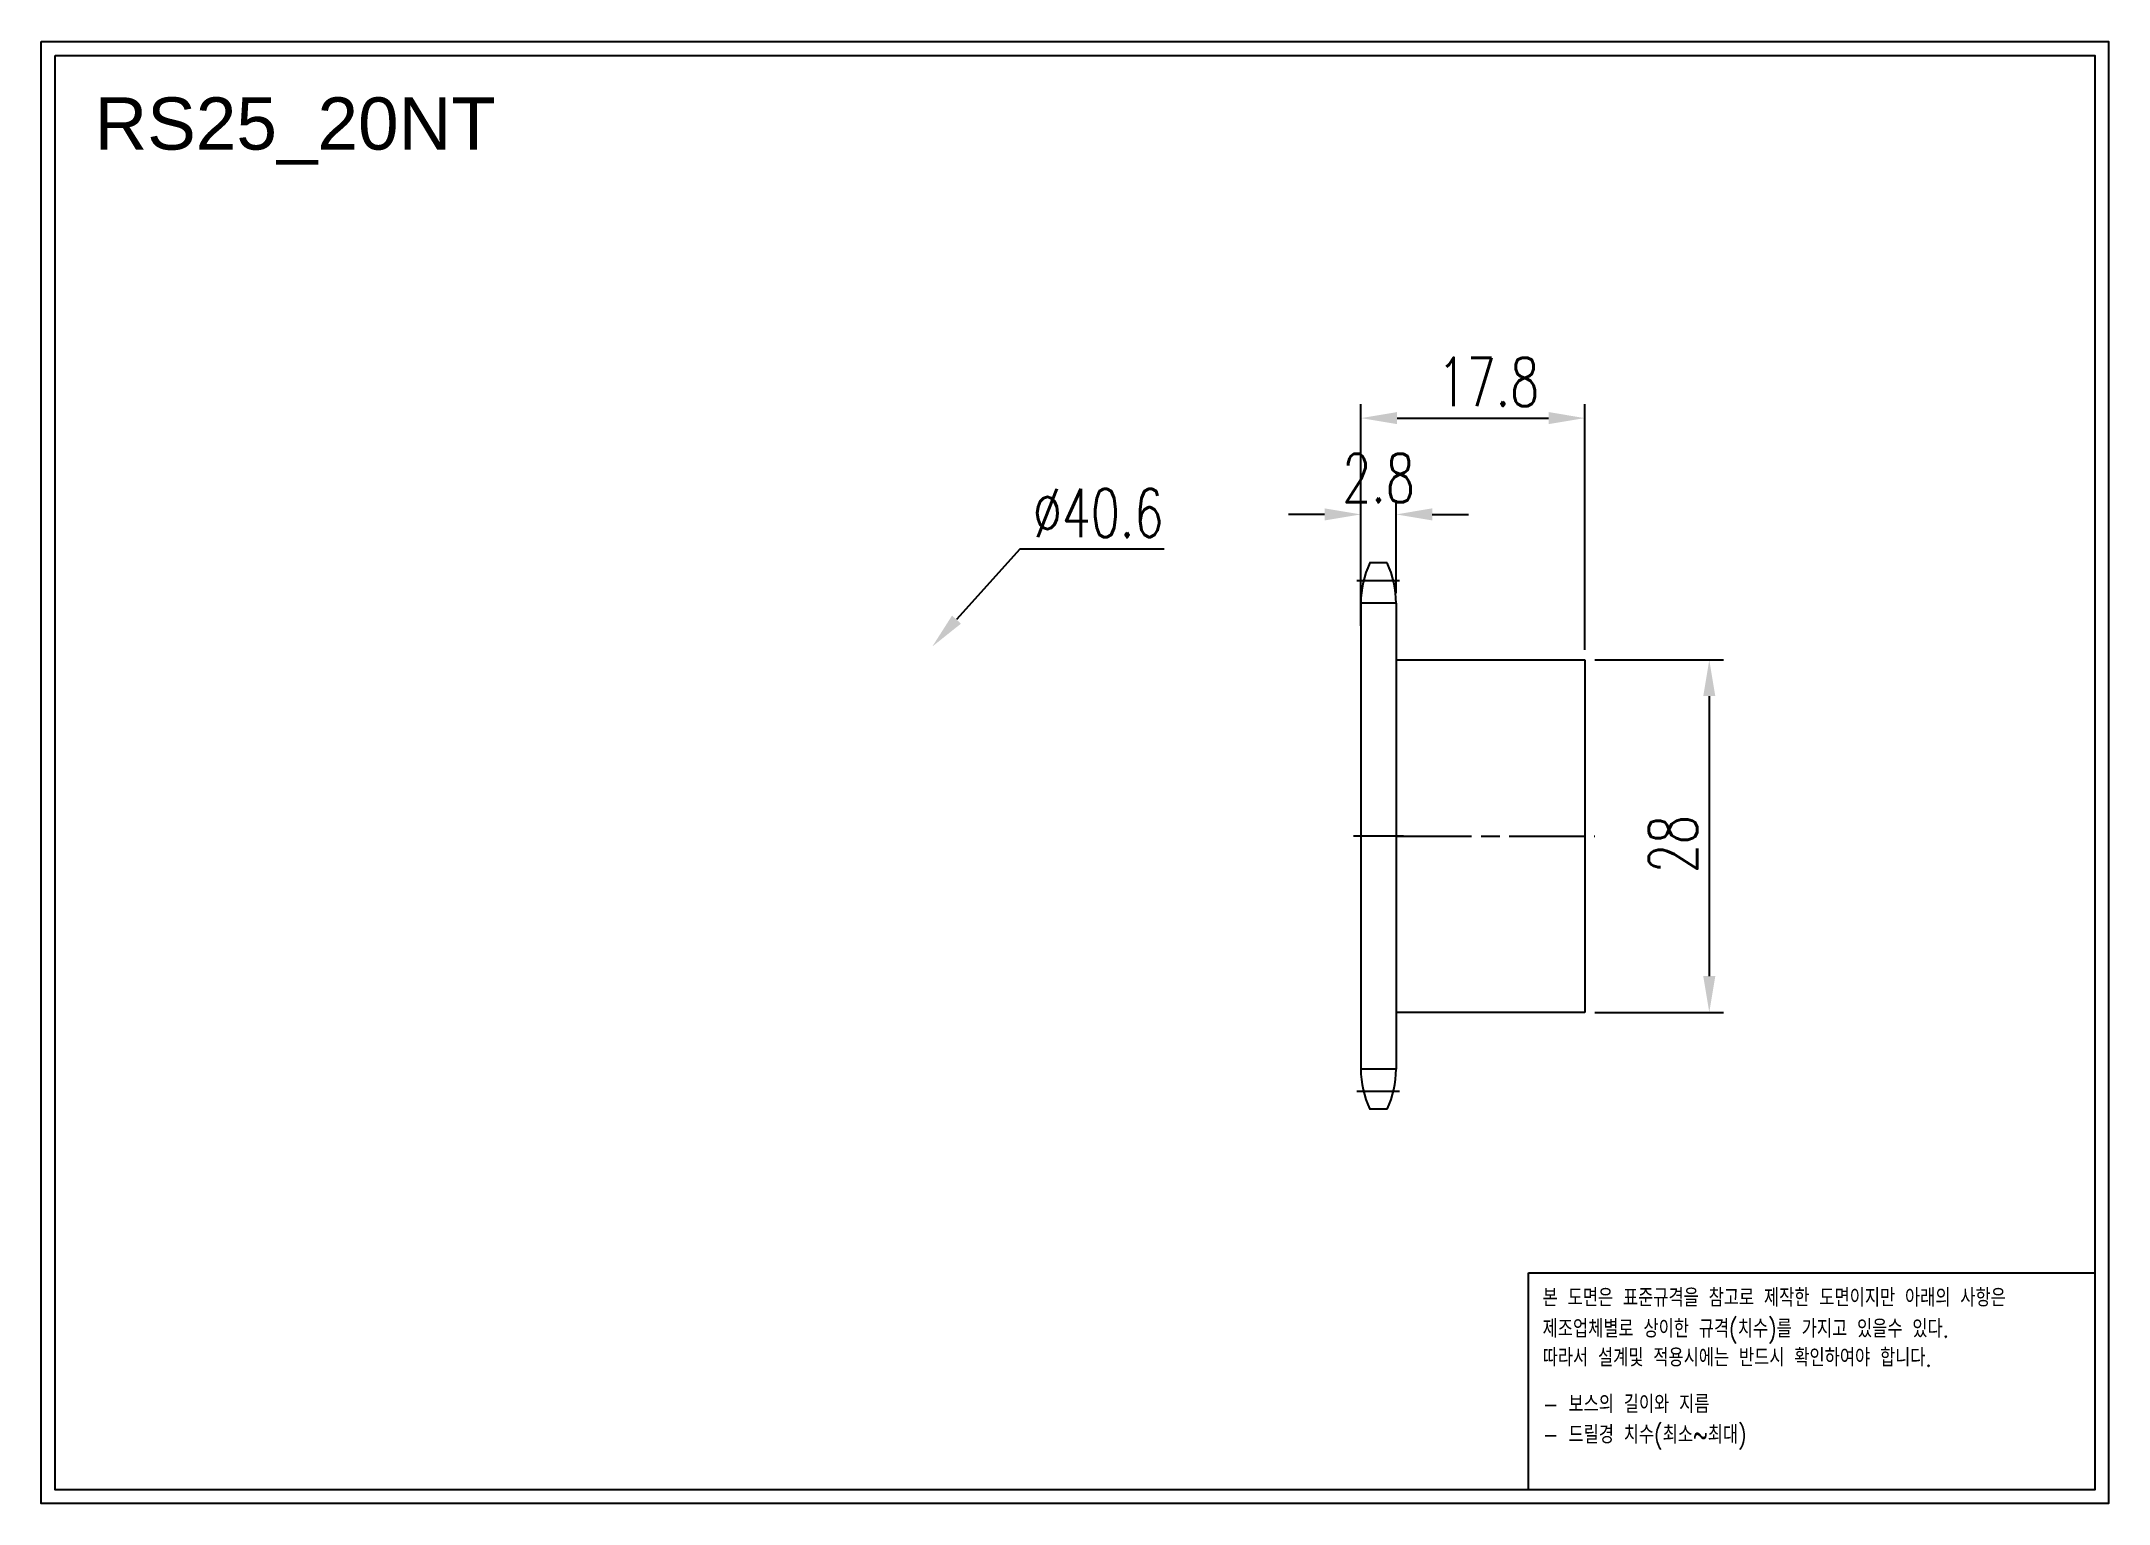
# Model space of a CAD drawing. Header units: millimetres. Extents: x -68477 to -68313, y 1248 to 1365.
import ezdxf

# ---------------------------------------------------------------- set-up
doc = ezdxf.new("R2010")
doc.units = ezdxf.units.MM
for name, pattern in [('AM_ISO02W050', [7.5, 6, -1.5]), ('AM_ISO02W050x2', [3.75, 3, -0.75]), ('AM_ISO08W050', [18, 12, -1.5, 3, -1.5]), ('AM_ISO08W050x2', [9, 6, -0.75, 1.5, -0.75])]:
    doc.linetypes.add(name, pattern=pattern)
for name, color, linetype, lineweight in [('AM_3N', 6, 'AM_ISO02W050', 25), ('AM_7', 4, 'AM_ISO08W050', 25), ('AM_7N', 4, 'AM_ISO08W050', 25)]:
    doc.layers.add(name, color=color, linetype=linetype, lineweight=lineweight)
doc.layers.add('S-DIM', color=7, linetype='Continuous')
doc.styles.add('HAN', font='ROMANS.shx', dxfattribs={"width": 0.7, "bigfont": 'whgtxt.shx'})
doc.styles.add('HSG', font='SIMPLEX.shx', dxfattribs={"width": 0.7, "bigfont": 'HSG.shx'})
doc.styles.get("Standard").update_dxf_attribs({"font": 'arial.ttf'})
doc.dimstyles.new('APP4', dxfattribs={"dimscale": 1.6, "dimtxt": 2.4, "dimasz": 1.8, "dimexe": 0.7, "dimexo": 0.5, "dimgap": 0.6, "dimtad": 1, "dimtoh": 1, "dimdec": 1, "dimrnd": 0.01, "dimzin": 9, "dimdsep": 46, "dimtxsty": 'HSG', "dimcen": 0, "dimclrd": 1, "dimclre": 1, "dimclrt": 256, "dimazin": 2, "dimtp": 1, "dimtm": 1, "dimtfac": 0.5, "dimtdec": 1, "dimtofl": 0, "dimtmove": 0, "dimatfit": 3, "dimfxl": 0, "dimtvp": 1, "dimtolj": 2, "dimlwd": -1, "dimlwe": -1, "dimarcsym": 0})

# ---------------------------------------------------------------- blocks, each defined once
blk = doc.blocks.new('*D2')
at = {"layer": 'Defpoints', "color": 0, "transparency": 16777216}
for p in [(-68354.37, 1315.38), (-68354.37, 1287.38), (-68344.48, 1287.38)]:
    blk.add_point(p, dxfattribs=at)
at = {"layer": 'S-DIM', "color": 1, "transparency": 16777216}
for p, q in [((-68353.57, 1315.38), (-68343.36, 1315.38)), ((-68344.48, 1312.5), (-68344.48, 1290.26)), ((-68353.57, 1287.38), (-68343.36, 1287.38))]:
    blk.add_line(p, q, dxfattribs=at)
for points in [[(-68344.96, 1312.5), (-68344, 1312.5), (-68344.48, 1315.38)], [(-68344.96, 1290.26), (-68344, 1290.26), (-68344.48, 1287.38)]]:
    blk.add_solid(points, dxfattribs=at)
at = {"layer": 'S-DIM', "transparency": 16777216, "insert": (-68347.36, 1300.75), "char_height": 3.84, "attachment_point": 5, "rotation": 90, "style": 'HSG'}
blk.add_mtext('\\A2;28', dxfattribs=at)
blk = doc.blocks.new('78idhgj')
for p, q in [((-67750.77, 488.76), (-67735.77, 488.76)), ((-67735.77, 488.76), (-67735.77, 460.76)), ((-67735.77, 460.76), (-67750.77, 460.76))]:
    blk.add_line(p, q)
at = {"layer": 'AM_7N', "linetype": 'AM_ISO08W050x2'}
blk.add_line((-67750.77, 474.76), (-67734.98, 474.76), dxfattribs=at)
blk = doc.blocks.new('*D3')
at = {"layer": 'Defpoints', "color": 0, "transparency": 16777216}
for p in [(-68369.37, 1326.94), (-68372.17, 1319.88), (-68369.37, 1319.88)]:
    blk.add_point(p, dxfattribs=at)
at = {"layer": 'S-DIM', "color": 1, "transparency": 16777216}
for p, q in [((-68372.17, 1320.68), (-68372.17, 1328.06)), ((-68369.37, 1320.68), (-68369.37, 1328.06)), ((-68375.05, 1326.94), (-68377.93, 1326.94)), ((-68366.49, 1326.94), (-68363.61, 1326.94))]:
    blk.add_line(p, q, dxfattribs=at)
for points in [[(-68375.05, 1327.42), (-68375.05, 1326.46), (-68372.17, 1326.94)], [(-68366.49, 1327.42), (-68366.49, 1326.46), (-68369.37, 1326.94)]]:
    blk.add_solid(points, dxfattribs=at)
at = {"layer": 'S-DIM', "transparency": 16777216, "insert": (-68370.77, 1329.82), "char_height": 3.84, "attachment_point": 5, "style": 'HSG'}
blk.add_mtext('\\A2;2.8', dxfattribs=at)
blk = doc.blocks.new('*D4')
at = {"layer": 'Defpoints', "color": 0, "transparency": 16777216}
for p in [(-68354.37, 1334.59), (-68372.17, 1317.29), (-68354.37, 1315.38)]:
    blk.add_point(p, dxfattribs=at)
at = {"layer": 'S-DIM', "color": 1, "transparency": 16777216}
for p, q in [((-68372.17, 1318.09), (-68372.17, 1335.71)), ((-68369.29, 1334.59), (-68357.25, 1334.59)), ((-68354.37, 1316.18), (-68354.37, 1335.71))]:
    blk.add_line(p, q, dxfattribs=at)
for points in [[(-68369.29, 1335.07), (-68369.29, 1334.11), (-68372.17, 1334.59)], [(-68357.25, 1335.07), (-68357.25, 1334.11), (-68354.37, 1334.59)]]:
    blk.add_solid(points, dxfattribs=at)
at = {"layer": 'S-DIM', "transparency": 16777216, "insert": (-68362.03, 1337.47), "char_height": 3.84, "attachment_point": 5, "style": 'HSG'}
blk.add_mtext('\\A2;17.8', dxfattribs=at)
blk = doc.blocks.new('*D5')
at = {"layer": 'Defpoints', "color": 0, "transparency": 16777216}
for p in [(-68406.23, 1316.44), (-68433.44, 1286.31)]:
    blk.add_point(p, dxfattribs=at)
at = {"layer": 'S-DIM', "color": 1, "transparency": 16777216}
for p, q in [((-68399.26, 1324.17), (-68404.3, 1318.58)), ((-68387.8, 1324.17), (-68399.26, 1324.17))]:
    blk.add_line(p, q, dxfattribs=at)
blk.add_solid([(-68404.66, 1318.9), (-68403.95, 1318.26), (-68406.23, 1316.44)], dxfattribs=at)
at = {"layer": 'S-DIM', "transparency": 16777216, "insert": (-68393.05, 1327.05), "char_height": 3.84, "attachment_point": 5, "style": 'HSG'}
blk.add_mtext('\\A2;∅40.6', dxfattribs=at)
blk = doc.blocks.new('notice1')
at = {"color": 4}
blk.add_lwpolyline([(-22142.12, 1735.9), (-22053.8, 1735.9), (-22053.8, 1702.07), (-22142.12, 1702.07)], close=True, dxfattribs=at)
at = {"color": 4, "style": 'HAN', "width": 0.8}
for s, p in [('본 도면은 표준규격을 참고로 제작한 도면이지만 아래의 사항은', (-22139.9, 1730.62)), ('제조업체별로 상이한 규격(치수)를 가지고 있을수 있다.', (-22139.9, 1725.78)), ('따라서 설계및 적용시에는 반드시 확인하여야 합니다.', (-22139.9, 1721.28)), ('- 보스의 길이와 지름', (-22139.9, 1714.03)), ('- 드릴경 치수(최소~최대)', (-22139.9, 1709.27))]:
    blk.add_text(s, height=2.7949, dxfattribs=at).set_placement(p)

msp = doc.modelspace()

# ---------------------------------------------------------------- linework, layer by layer
for p, q in [((-68370.08, 1323.08), (-68371.47, 1323.08)), ((-68372.17, 1319.88), (-68372.17, 1282.88)), ((-68369.37, 1319.88), (-68369.37, 1282.88)), ((-68370.08, 1279.68), (-68371.47, 1279.68))]:
    msp.add_line(p, q)
for points in [[(-68477.04, 1364.52), (-68312.74, 1364.52), (-68312.74, 1248.35), (-68477.04, 1248.35)], [(-68475.93, 1363.41), (-68313.85, 1363.41), (-68313.85, 1249.46), (-68475.93, 1249.46)]]:
    msp.add_lwpolyline(points, close=True)
for centre, start, end in [((-68364.57, 1319.88), 155.0989, 180), ((-68376.97, 1319.88), 0, 24.9011), ((-68364.57, 1282.88), 180, 204.9011), ((-68376.97, 1282.88), 335.0989, 0)]:
    msp.add_arc(centre, 7.6, start, end)
at = {"layer": 'AM_3N', "linetype": 'AM_ISO02W050x2'}
for p, q in [((-68369.37, 1319.88), (-68372.17, 1319.88)), ((-68369.37, 1282.88), (-68372.17, 1282.88))]:
    msp.add_line(p, q, dxfattribs=at)
at = {"layer": 'AM_7', "linetype": 'AM_ISO08W050x2'}
for p, q in [((-68369.1, 1321.67), (-68372.48, 1321.67)), ((-68368.79, 1301.38), (-68372.76, 1301.38)), ((-68369.1, 1281.08), (-68372.48, 1281.08))]:
    msp.add_line(p, q, dxfattribs=at)

# ---------------------------------------------------------------- block references
msp.add_blockref('78idhgj', (-618.6, 826.62))
at = {"xscale": 0.5095999999999999, "yscale": 0.5095999999999999, "zscale": 0.5095999999999999}
msp.add_blockref('notice1', (-57075.23, 382.08), dxfattribs=at)

# ---------------------------------------------------------------- texts
msp.add_text('RS25_20NT', height=4.149).set_placement((-68472.81, 1355.92))

# ---------------------------------------------------------------- dimensions: what is measured, and where the dimension line sits
at = {"layer": 'S-DIM'}
for base, p1, p2, picture, middle in [((-68354.37, 1334.59), (-68372.17, 1317.29), (-68354.37, 1315.38), '*D4', (-68362.03, 1334.59)), ((-68369.37, 1326.94), (-68372.17, 1319.88), (-68369.37, 1319.88), '*D3', (-68370.77, 1326.94))]:
    dim = msp.add_linear_dim(base=base, p1=p1, p2=p2, dimstyle='APP4', dxfattribs=at)
    dim.commit()
    dim.dimension.update_dxf_attribs({"geometry": picture, "text_midpoint": middle, "dimtype": 128})
dim = msp.add_diameter_dim_2p(p1=(-68433.44, 1286.31), p2=(-68406.23, 1316.44), dimstyle='APP4', dxfattribs=at)
dim.commit()
dim.dimension.update_dxf_attribs({"geometry": '*D5', "text_midpoint": (-68393.05, 1324.17), "dimtype": 131})
dim = msp.add_linear_dim(base=(-68344.48, 1287.38), p1=(-68354.37, 1315.38), p2=(-68354.37, 1287.38), angle=90, dimstyle='APP4', dxfattribs=at)
dim.commit()
dim.dimension.update_dxf_attribs({"geometry": '*D2', "text_midpoint": (-68344.48, 1300.75), "dimtype": 128})

doc.saveas('drawing.dxf')
